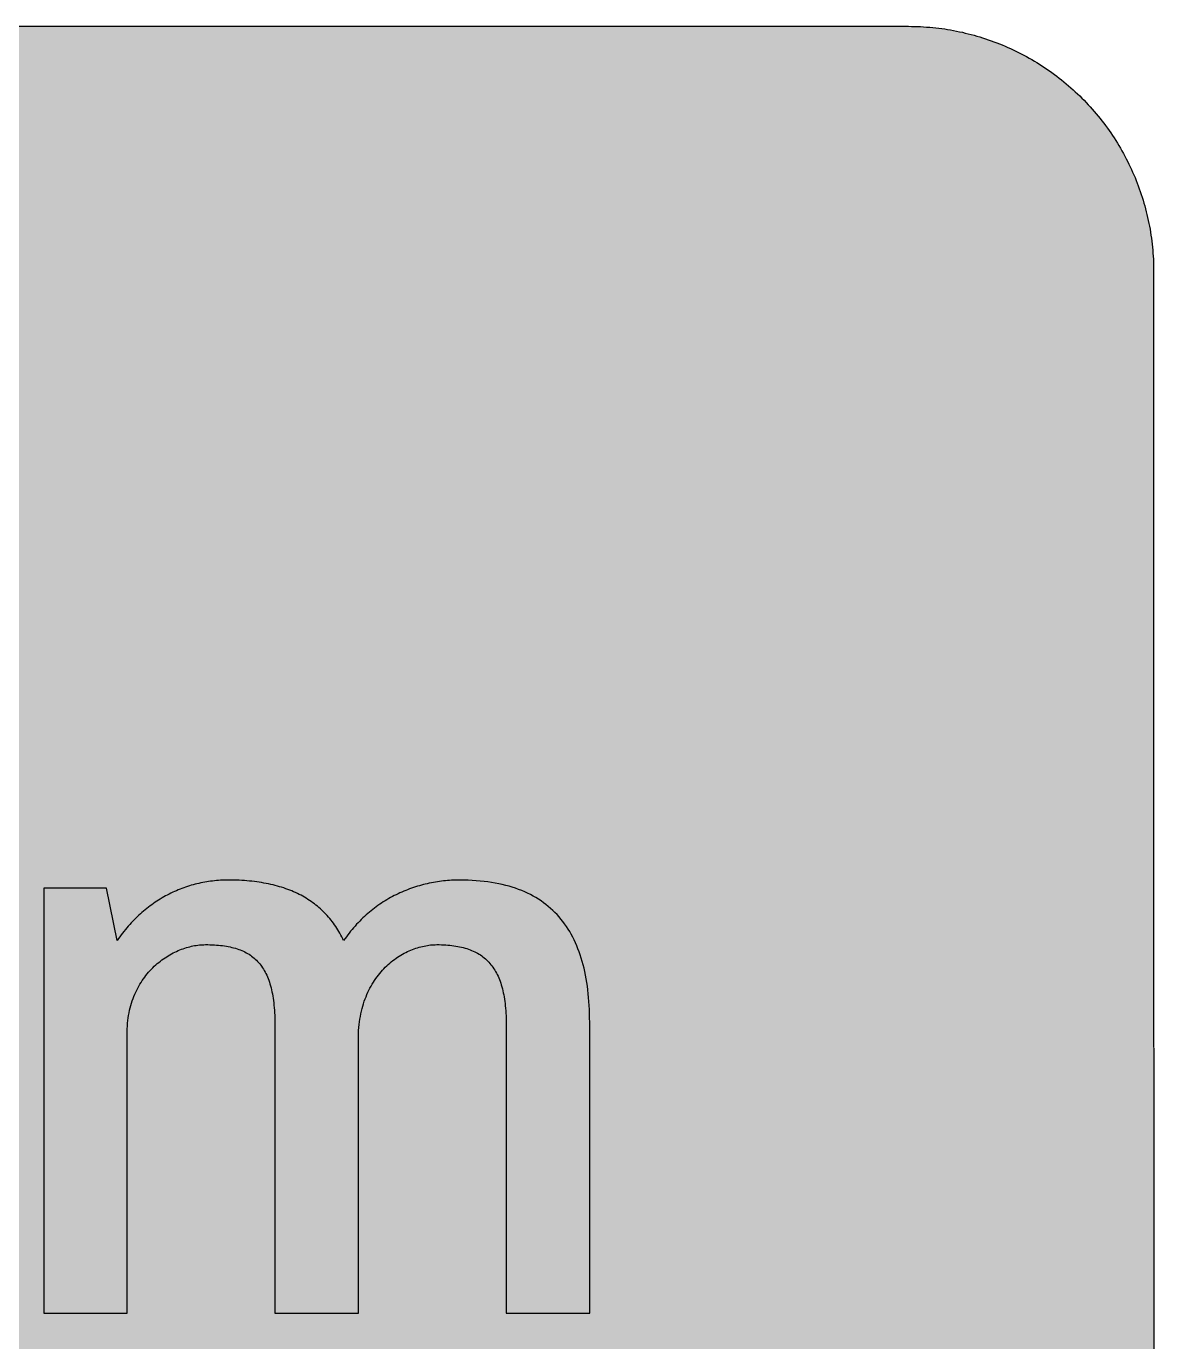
# Model space of a CAD drawing. Header units: millimetres. Extents: x 0 to 564, y 0 to 176.
# Drawn here: x 467.2 to 564.5, y 62.8 to 176.4 of the extents above; entities that cross this region are included whole.
import ezdxf

# ---------------------------------------------------------------- set-up
doc = ezdxf.new("R2010")
doc.units = ezdxf.units.MM

msp = doc.modelspace()

# ---------------------------------------------------------------- hatches: boundary and pattern name
for color, points in [(254, [(21.2189, 0.0536), (20.955, 0.0533), (20.6934, 0.0584), (20.4292, 0.066), (20.1676, 0.0787), (19.906, 0.094), (19.6469, 0.1118), (19.3853, 0.1321), (19.1262, 0.1549), (18.8671, 0.1829), (18.608, 0.2134), (18.349, 0.2464), (18.0924, 0.2845), (17.8359, 0.3251), (17.5793, 0.3683), (17.3253, 0.414), (17.0688, 0.4623), (16.8148, 0.5156), (16.5633, 0.5715), (16.3093, 0.6299), (16.0579, 0.6909), (15.809, 0.7544), (15.56, 0.823), (15.3111, 0.8941), (15.0622, 0.9677), (14.8158, 1.0439), (14.5694, 1.1227), (14.3256, 1.2065), (14.0818, 1.2903), (13.8379, 1.3792), (13.5966, 1.4707), (13.3579, 1.5646), (13.1191, 1.6637), (12.8803, 1.7628), (12.6441, 1.8669), (12.4079, 1.9736), (12.1742, 2.0803), (11.9405, 2.192), (11.7094, 2.3089), (11.4808, 2.4257), (11.2522, 2.5451), (11.0236, 2.6695), (10.7975, 2.794), (10.574, 2.9235), (10.3505, 3.0556), (10.1295, 3.1877), (9.9111, 3.3249), (9.6926, 3.4646), (9.4742, 3.6068), (9.2608, 3.7541), (9.0475, 3.9014), (8.8341, 4.0513), (8.6258, 4.2037), (8.4176, 4.3612), (8.2118, 4.5187), (8.0061, 4.6812), (7.8029, 4.8438), (7.6022, 5.0114), (7.4041, 5.1816), (7.206, 5.3518), (7.0129, 5.527), (6.8174, 5.7048), (6.6269, 5.8826), (6.4389, 6.0655), (6.2509, 6.2509), (6.0655, 6.4389), (5.8852, 6.6269), (5.7048, 6.8174), (5.527, 7.0104), (5.3518, 7.206), (5.1816, 7.4041), (5.0114, 7.6022), (4.8463, 7.8029), (4.6812, 8.0061), (4.5187, 8.2118), (4.3612, 8.4176), (4.2062, 8.6258), (4.0513, 8.8341), (3.9014, 9.0475), (3.7541, 9.2608), (3.6068, 9.4742), (3.4646, 9.6926), (3.3249, 9.9085), (3.1877, 10.1295), (3.0556, 10.3505), (2.9235, 10.574), (2.794, 10.7975), (2.6695, 11.0236), (2.5451, 11.2522), (2.4257, 11.4808), (2.3063, 11.7094), (2.192, 11.9405), (2.0803, 12.1742), (1.971, 12.4079), (1.8669, 12.6441), (1.7628, 12.8803), (1.6637, 13.1191), (1.5646, 13.3579), (1.4707, 13.5966), (1.3792, 13.8379), (1.2903, 14.0818), (1.2065, 14.3256), (1.1227, 14.5694), (1.0439, 14.8158), (0.9652, 15.0622), (0.8915, 15.3111), (0.823, 15.56), (0.7544, 15.809), (0.6883, 16.0604), (0.6274, 16.3093), (0.569, 16.5633), (0.5131, 16.8148), (0.4623, 17.0688), (0.4115, 17.3253), (0.3658, 17.5793), (0.3226, 17.8359), (0.2819, 18.0924), (0.2464, 18.3515), (0.2134, 18.608), (0.1829, 18.8671), (0.1549, 19.1262), (0.1295, 19.3878), (0.1092, 19.6469), (0.0914, 19.9085), (0.0762, 20.1701), (0.066, 20.4318), (0.0584, 20.6934), (0.0533, 20.955), (0.0508, 21.2192), (0.0522, 155.2758), (0.0533, 155.5369), (0.0584, 155.8011), (0.066, 156.0627), (0.0762, 156.3243), (0.0914, 156.5859), (0.1092, 156.845), (0.1295, 157.1066), (0.1549, 157.3657), (0.1829, 157.6248), (0.2134, 157.8839), (0.2464, 158.1429), (0.2819, 158.3995), (0.3226, 158.656), (0.3658, 158.9126), (0.4115, 159.1691), (0.4623, 159.4231), (0.5131, 159.6771), (0.569, 159.9286), (0.6274, 160.1826), (0.6883, 160.434), (0.7544, 160.6829), (0.823, 160.9344), (0.8915, 161.1833), (0.9652, 161.4297), (1.0439, 161.6761), (1.1227, 161.9225), (1.2065, 162.1663), (1.2903, 162.4101), (1.3792, 162.654), (1.4707, 162.8953), (1.5646, 163.134), (1.6637, 163.3728), (1.7628, 163.6116), (1.8669, 163.8478), (1.971, 164.084), (2.0803, 164.3177), (2.192, 164.5514), (2.3063, 164.7825), (2.4257, 165.0111), (2.5451, 165.2397), (2.6695, 165.4683), (2.794, 165.6944), (2.9235, 165.9179), (3.0556, 166.1414), (3.1877, 166.3624), (3.3249, 166.5834), (3.4646, 166.7993), (3.6068, 167.0177), (3.7541, 167.2311), (3.9014, 167.4444), (4.0513, 167.6578), (4.2062, 167.8661), (4.3612, 168.0743), (4.5187, 168.2801), (4.6812, 168.4858), (4.8463, 168.689), (5.0114, 168.8897), (5.1816, 169.0878), (5.3518, 169.2859), (5.527, 169.4815), (5.7048, 169.6745), (5.8852, 169.865), (6.0655, 170.053), (6.2509, 170.241), (6.4389, 170.4264), (6.6269, 170.6093), (6.8174, 170.7871), (7.0129, 170.9649), (7.206, 171.1401), (7.4041, 171.3103), (7.6022, 171.4805), (7.8029, 171.6481), (8.0061, 171.8107), (8.2118, 171.9732), (8.4176, 172.1307), (8.6258, 172.2882), (8.8341, 172.4406), (9.0475, 172.5905), (9.2608, 172.7378), (9.4742, 172.8851), (9.6926, 173.0273), (9.9111, 173.167), (10.1295, 173.3042), (10.3505, 173.4388), (10.574, 173.5684), (10.7975, 173.6979), (11.0236, 173.8249), (11.2522, 173.9468), (11.4808, 174.0662), (11.7094, 174.1856), (11.9405, 174.2999), (12.1742, 174.4116), (12.4079, 174.5209), (12.6441, 174.625), (12.8803, 174.7291), (13.1191, 174.8307), (13.3579, 174.9273), (13.5966, 175.0212), (13.8379, 175.1127), (14.0818, 175.2016), (14.3256, 175.2879), (14.5694, 175.3692), (14.8158, 175.4505), (15.0622, 175.5267), (15.3111, 175.6004), (15.56, 175.6715), (15.809, 175.7375), (16.0579, 175.8036), (16.3093, 175.8645), (16.5633, 175.9229), (16.8148, 175.9788), (17.0688, 176.0296), (17.3253, 176.0804), (17.5793, 176.1261), (17.8359, 176.1693), (18.0924, 176.21), (18.349, 176.2455), (18.608, 176.2785), (18.8671, 176.309), (19.1262, 176.337), (19.3853, 176.3624), (19.6469, 176.3827), (19.906, 176.4005), (20.1676, 176.4157), (20.4292, 176.4259), (20.6934, 176.4335), (20.955, 176.4386), (21.2166, 176.4411), (543.33, 176.4425), (543.5905, 176.4386), (543.8546, 176.4335), (544.1163, 176.4259), (544.3779, 176.4157), (544.6395, 176.4005), (544.9011, 176.3827), (545.1602, 176.3624), (545.4218, 176.337), (545.6809, 176.309), (545.94, 176.2785), (546.1965, 176.2455), (546.4556, 176.21), (546.7121, 176.1693), (546.9687, 176.1261), (547.2227, 176.0804), (547.4767, 176.0296), (547.7307, 175.9788), (547.9847, 175.9229), (548.2361, 175.8645), (548.4876, 175.8036), (548.7391, 175.7375), (548.988, 175.6715), (549.2369, 175.6004), (549.4858, 175.5267), (549.7322, 175.4505), (549.9786, 175.3692), (550.2224, 175.2879), (550.4663, 175.2016), (550.7076, 175.1127), (550.9489, 175.0212), (551.1902, 174.9273), (551.4289, 174.8307), (551.6677, 174.7291), (551.9039, 174.625), (552.1401, 174.5209), (552.3738, 174.4116), (552.6075, 174.2999), (552.8386, 174.1856), (553.0672, 174.0662), (553.2958, 173.9468), (553.5244, 173.8249), (553.7505, 173.6979), (553.974, 173.5684), (554.1975, 173.4388), (554.4185, 173.3042), (554.6369, 173.167), (554.8554, 173.0273), (555.0738, 172.8851), (555.2872, 172.7378), (555.5005, 172.5905), (555.7139, 172.4406), (555.9222, 172.2882), (556.1305, 172.1307), (556.3362, 171.9732), (556.5419, 171.8107), (556.7451, 171.6481), (556.9458, 171.4805), (557.1439, 171.3103), (557.342, 171.1401), (557.5376, 170.9649), (557.7307, 170.7871), (557.9212, 170.6093), (558.1091, 170.4264), (558.2971, 170.241), (558.4825, 170.053), (558.6628, 169.865), (558.8432, 169.6745), (559.021, 169.4815), (559.1962, 169.2859), (559.3664, 169.0878), (559.5366, 168.8897), (559.7017, 168.689), (559.8668, 168.4858), (560.0294, 168.2801), (560.1868, 168.0743), (560.3418, 167.8661), (560.4967, 167.6578), (560.6466, 167.4444), (560.7939, 167.2311), (560.9387, 167.0177), (561.0835, 166.7993), (561.2232, 166.5834), (561.3603, 166.3624), (561.4924, 166.1414), (561.6245, 165.9179), (561.754, 165.6944), (561.8785, 165.4683), (562.0029, 165.2397), (562.1223, 165.0111), (562.2392, 164.7825), (562.3535, 164.5514), (562.4652, 164.3177), (562.5744, 164.084), (562.6811, 163.8478), (562.7853, 163.6116), (562.8843, 163.3728), (562.9808, 163.134), (563.0774, 162.8953), (563.1688, 162.654), (563.2552, 162.4101), (563.3415, 162.1663), (563.4253, 161.9225), (563.5041, 161.6761), (563.5803, 161.4297), (563.6539, 161.1833), (563.7251, 160.9344), (563.7936, 160.6829), (563.8571, 160.434), (563.9181, 160.1826), (563.9765, 159.9286), (564.0324, 159.6771), (564.0857, 159.4231), (564.134, 159.1691), (564.1797, 158.9126), (564.2229, 158.656), (564.2635, 158.3995), (564.2991, 158.1429), (564.3347, 157.8839), (564.3651, 157.6248), (564.3931, 157.3657), (564.4159, 157.1066), (564.4363, 156.845), (564.454, 156.5859), (564.4693, 156.3243), (564.482, 156.0627), (564.4896, 155.8011), (564.4947, 155.5369), (564.4947, 155.2753), (564.4966, 21.2203), (564.4947, 20.955), (564.4896, 20.6934), (564.482, 20.4318), (564.4693, 20.1701), (564.454, 19.9085), (564.4363, 19.6469), (564.4159, 19.3878), (564.3931, 19.1262), (564.3651, 18.8671), (564.3347, 18.608), (564.2991, 18.3515), (564.2635, 18.0924), (564.2229, 17.8359), (564.1797, 17.5793), (564.134, 17.3253), (564.0857, 17.0688), (564.0324, 16.8148), (563.9765, 16.5633), (563.9181, 16.3093), (563.8571, 16.0604), (563.7936, 15.809), (563.7251, 15.56), (563.6539, 15.3111), (563.5803, 15.0622), (563.5041, 14.8158), (563.4253, 14.5694), (563.3415, 14.3256), (563.2552, 14.0818), (563.1688, 13.8379), (563.0774, 13.5966), (562.9808, 13.3579), (562.8843, 13.1191), (562.7853, 12.8803), (562.6811, 12.6441), (562.5744, 12.4079), (562.4652, 12.1742), (562.3535, 11.9405), (562.2392, 11.7094), (562.1223, 11.4808), (562.0029, 11.2522), (561.8785, 11.0236), (561.754, 10.7975), (561.6245, 10.574), (561.4924, 10.3505), (561.3603, 10.1295), (561.2232, 9.9085), (561.0835, 9.6926), (560.9387, 9.4742), (560.7939, 9.2608), (560.6466, 9.0475), (560.4967, 8.8341), (560.3418, 8.6258), (560.1868, 8.4176), (560.0294, 8.2118), (559.8668, 8.0061), (559.7017, 7.8029), (559.5366, 7.6022), (559.3664, 7.4041), (559.1962, 7.206), (559.021, 7.0104), (558.8432, 6.8174), (558.6628, 6.6269), (558.4825, 6.4389), (558.2971, 6.2509), (558.1091, 6.0655), (557.9212, 5.8826), (557.7307, 5.7048), (557.5376, 5.527), (557.342, 5.3518), (557.1439, 5.1816), (556.9458, 5.0114), (556.7451, 4.8438), (556.5419, 4.6812), (556.3362, 4.5187), (556.1305, 4.3612), (555.9222, 4.2037), (555.7139, 4.0513), (555.5005, 3.9014), (555.2872, 3.7541), (555.0738, 3.6068), (554.8554, 3.4646), (554.6369, 3.3249), (554.4185, 3.1877), (554.1975, 3.0556), (553.974, 2.9235), (553.7505, 2.794), (553.5244, 2.6695), (553.2958, 2.5451), (553.0672, 2.4257), (552.8386, 2.3089), (552.6075, 2.192), (552.3738, 2.0803), (552.1401, 1.9736), (551.9039, 1.8669), (551.6677, 1.7628), (551.4289, 1.6637), (551.1902, 1.5646), (550.9489, 1.4707), (550.7076, 1.3792), (550.4663, 1.2903), (550.2224, 1.2065), (549.9786, 1.1227), (549.7322, 1.0439), (549.4858, 0.9677), (549.2369, 0.8941), (548.988, 0.823), (548.7391, 0.7544), (548.4876, 0.6909), (548.2361, 0.6299), (547.9847, 0.5715), (547.7307, 0.5156), (547.4767, 0.4623), (547.2227, 0.414), (546.9687, 0.3683), (546.7121, 0.3251), (546.4556, 0.2845), (546.1965, 0.2464), (545.94, 0.2134), (545.6809, 0.1829), (545.4218, 0.1549), (545.1602, 0.1321), (544.9011, 0.1118), (544.6395, 0.094), (544.3779, 0.0787), (544.1163, 0.066), (543.8546, 0.0584), (543.5905, 0.0533), (543.3289, 0.0533)]), (59, [(495.8457, 65.3175), (495.8457, 88.9522), (495.8461, 89.2175), (495.8563, 89.4766), (495.869, 89.7331), (495.8893, 89.9846), (495.9147, 90.231), (495.9452, 90.4723), (495.9807, 90.711), (496.0188, 90.9422), (496.0645, 91.1708), (496.1153, 91.3943), (496.1687, 91.6127), (496.2271, 91.8286), (496.2906, 92.0369), (496.3592, 92.2426), (496.4303, 92.4433), (496.5065, 92.6414), (496.5852, 92.8319), (496.6691, 93.0199), (496.7554, 93.2028), (496.8469, 93.3806), (496.9408, 93.5558), (497.0399, 93.726), (497.139, 93.8911), (497.2431, 94.0511), (497.3498, 94.2086), (497.4615, 94.361), (497.5733, 94.5083), (497.6876, 94.6531), (497.807, 94.7928), (497.9264, 94.9274), (498.0483, 95.0595), (498.1727, 95.1865), (498.2997, 95.3084), (498.4293, 95.4278), (498.5588, 95.5421), (498.6909, 95.6513), (498.8255, 95.758), (498.9601, 95.8596), (499.0973, 95.9587), (499.2345, 96.0526), (499.3742, 96.1415), (499.5139, 96.2279), (499.6561, 96.3092), (499.7983, 96.3879), (499.9406, 96.4616), (500.0828, 96.5327), (500.2251, 96.5987), (500.3698, 96.6597), (500.5146, 96.7181), (500.6569, 96.7715), (500.8016, 96.8223), (500.9464, 96.8705), (501.0887, 96.9112), (501.2334, 96.9518), (501.3757, 96.9874), (501.5179, 97.0178), (501.6602, 97.0458), (501.7999, 97.0686), (501.9396, 97.089), (502.0767, 97.1067), (502.2139, 97.1194), (502.351, 97.1271), (502.4857, 97.1321), (502.6177, 97.1347), (502.8159, 97.1347), (503.0089, 97.1296), (503.1969, 97.122), (503.3848, 97.1118), (503.5652, 97.0991), (503.7455, 97.0813), (503.9208, 97.0636), (504.0909, 97.0407), (504.2611, 97.0153), (504.4262, 96.9848), (504.5862, 96.9543), (504.7437, 96.9188), (504.8987, 96.8807), (505.0511, 96.84), (505.1984, 96.7943), (505.3406, 96.7461), (505.4829, 96.6953), (505.62, 96.6419), (505.7546, 96.5835), (505.8867, 96.5225), (506.0137, 96.4565), (506.1382, 96.3879), (506.2601, 96.3168), (506.3769, 96.2431), (506.4912, 96.1644), (506.603, 96.0806), (506.7122, 95.9968), (506.8164, 95.9053), (506.918, 95.8139), (507.017, 95.7174), (507.1135, 95.6158), (507.205, 95.5116), (507.2939, 95.4049), (507.3802, 95.2932), (507.4641, 95.1789), (507.5453, 95.0595), (507.6215, 94.9376), (507.6952, 94.8106), (507.7663, 94.6785), (507.8349, 94.5439), (507.9009, 94.4067), (507.9619, 94.2645), (508.0203, 94.1172), (508.0787, 93.9673), (508.1321, 93.8124), (508.1829, 93.6549), (508.2286, 93.4923), (508.2743, 93.3247), (508.3175, 93.1545), (508.3556, 92.9792), (508.3912, 92.8014), (508.4242, 92.616), (508.4572, 92.4306), (508.4851, 92.2376), (508.5105, 92.042), (508.5309, 91.8413), (508.5512, 91.6356), (508.569, 91.4273), (508.5842, 91.2139), (508.5944, 90.9955), (508.6045, 90.7745), (508.6121, 90.5459), (508.6147, 90.3148), (508.6172, 90.0786), (508.6174, 65.3175), (515.8133, 65.3175), (515.8133, 90.4335), (515.8105, 90.7999), (515.8029, 91.1631), (515.7902, 91.5213), (515.7724, 91.8718), (515.7495, 92.2198), (515.7241, 92.5601), (515.6911, 92.898), (515.653, 93.2282), (515.6124, 93.5558), (515.5641, 93.8759), (515.5108, 94.1908), (515.4549, 94.5007), (515.3914, 94.803), (515.3228, 95.1027), (515.2492, 95.3973), (515.1704, 95.6843), (515.0866, 95.9663), (514.9977, 96.2431), (514.9012, 96.5149), (514.8021, 96.7816), (514.6954, 97.0432), (514.5862, 97.2972), (514.4694, 97.5462), (514.3475, 97.79), (514.2179, 98.0288), (514.0858, 98.2599), (513.9461, 98.486), (513.8014, 98.7069), (513.6515, 98.9228), (513.4966, 99.1337), (513.334, 99.3369), (513.1664, 99.535), (512.9936, 99.7255), (512.8133, 99.9134), (512.6304, 100.0938), (512.4374, 100.269), (512.2418, 100.4367), (512.0386, 100.5992), (511.8303, 100.7567), (511.617, 100.9091), (511.396, 101.0539), (511.1699, 101.1936), (510.9362, 101.3257), (510.6975, 101.4527), (510.4536, 101.5746), (510.2022, 101.6889), (509.9431, 101.7981), (509.6815, 101.9023), (509.4097, 101.9988), (509.1354, 102.0902), (508.8534, 102.174), (508.5639, 102.2528), (508.2692, 102.3264), (507.967, 102.3925), (507.6596, 102.4509), (507.3447, 102.5068), (507.0246, 102.5525), (506.697, 102.5957), (506.3617, 102.6287), (506.0213, 102.6592), (505.6759, 102.6795), (505.3203, 102.6973), (504.9596, 102.7049), (504.5939, 102.71), (504.4186, 102.7074), (504.2433, 102.7049), (504.0681, 102.6973), (503.8928, 102.6897), (503.7176, 102.6795), (503.5423, 102.6668), (503.367, 102.6516), (503.1918, 102.6338), (503.0165, 102.6109), (502.8413, 102.5881), (502.666, 102.5627), (502.4933, 102.5347), (502.318, 102.5068), (502.1453, 102.4738), (501.97, 102.4382), (501.7973, 102.4001), (501.6246, 102.3595), (501.4544, 102.3163), (501.2817, 102.2706), (501.1115, 102.2223), (500.9413, 102.174), (500.7712, 102.1207), (500.601, 102.0648), (500.4308, 102.0064), (500.2632, 101.9454), (500.0955, 101.8819), (499.9304, 101.8159), (499.7628, 101.7473), (499.5977, 101.6762), (499.4351, 101.6025), (499.27, 101.5263), (499.1075, 101.4476), (498.9474, 101.3663), (498.7874, 101.2825), (498.6274, 101.1961), (498.4674, 101.1072), (498.3099, 101.0133), (498.155, 100.9193), (497.9975, 100.8228), (497.8451, 100.7212), (497.6927, 100.6196), (497.5403, 100.5129), (497.3904, 100.4037), (497.2406, 100.2944), (497.0932, 100.1801), (496.9459, 100.0633), (496.8011, 99.9439), (496.6564, 99.822), (496.5141, 99.6975), (496.3744, 99.5705), (496.2347, 99.4385), (496.0976, 99.3064), (495.9604, 99.1692), (495.8258, 99.0321), (495.6937, 98.8898), (495.5616, 98.745), (495.4321, 98.5977), (495.3051, 98.4479), (495.1781, 98.2955), (495.0536, 98.1405), (494.9317, 97.9805), (494.8098, 97.8205), (494.6929, 97.6554), (494.5761, 97.4877), (494.4974, 97.6478), (494.4186, 97.8078), (494.3373, 97.9627), (494.251, 98.1151), (494.1646, 98.2675), (494.0757, 98.4148), (493.9843, 98.5622), (493.8903, 98.7044), (493.7938, 98.8466), (493.6947, 98.9838), (493.5931, 99.121), (493.489, 99.253), (493.3823, 99.3851), (493.2756, 99.5121), (493.1639, 99.6391), (493.0496, 99.7636), (492.9353, 99.883), (492.8159, 100.0023), (492.694, 100.1166), (492.572, 100.2309), (492.445, 100.3427), (492.318, 100.4494), (492.186, 100.5561), (492.0539, 100.6602), (491.9167, 100.7593), (491.7796, 100.8583), (491.6399, 100.9548), (491.4951, 101.0463), (491.3503, 101.1377), (491.2004, 101.2266), (491.0506, 101.313), (490.8982, 101.3943), (490.7407, 101.4755), (490.5832, 101.5543), (490.4232, 101.6305), (490.2581, 101.7016), (490.093, 101.7727), (489.9228, 101.8413), (489.7526, 101.9048), (489.5799, 101.9683), (489.4021, 102.0293), (489.2243, 102.0877), (489.0414, 102.141), (488.8586, 102.1944), (488.6706, 102.2452), (488.4826, 102.2934), (488.2896, 102.3366), (488.0966, 102.3798), (487.8984, 102.4204), (487.7003, 102.456), (487.4971, 102.4915), (487.2914, 102.5246), (487.0856, 102.5525), (486.8748, 102.5804), (486.6615, 102.6058), (486.4456, 102.6262), (486.2271, 102.6465), (486.0087, 102.6617), (485.7852, 102.677), (485.5591, 102.6897), (485.3305, 102.6973), (485.0968, 102.7049), (484.8631, 102.7074), (484.6269, 102.71), (484.4542, 102.7074), (484.284, 102.7049), (484.1113, 102.6973), (483.9411, 102.6897), (483.7709, 102.677), (483.6008, 102.6643), (483.4306, 102.649), (483.2604, 102.6287), (483.0902, 102.6084), (482.9226, 102.5855), (482.7524, 102.5576), (482.5848, 102.5296), (482.4171, 102.4992), (482.2495, 102.4636), (482.0844, 102.428), (481.9167, 102.3899), (481.7516, 102.3493), (481.5865, 102.3036), (481.424, 102.2579), (481.2589, 102.2096), (481.0963, 102.1563), (480.9338, 102.1029), (480.7737, 102.047), (480.6112, 101.9861), (480.4512, 101.9251), (480.2911, 101.8616), (480.1337, 101.7956), (479.9762, 101.7245), (479.8187, 101.6533), (479.6638, 101.5771), (479.5088, 101.5009), (479.3539, 101.4222), (479.2015, 101.3384), (479.0491, 101.2546), (478.8967, 101.1657), (478.7468, 101.0768), (478.597, 100.9828), (478.4496, 100.8888), (478.3023, 100.7897), (478.155, 100.6907), (478.0102, 100.5865), (477.8654, 100.4824), (477.7232, 100.3732), (477.581, 100.2614), (477.4413, 100.1497), (477.3016, 100.0328), (477.1644, 99.9134), (477.0272, 99.7915), (476.8926, 99.6671), (476.758, 99.5401), (476.6259, 99.4105), (476.4938, 99.2784), (476.3643, 99.1438), (476.2348, 99.0067), (476.1078, 98.867), (475.9833, 98.7247), (475.8588, 98.5799), (475.7369, 98.4326), (475.615, 98.2802), (475.4956, 98.1278), (475.3762, 97.9729), (475.2594, 97.8129), (475.1451, 97.6528), (475.0308, 97.4877), (474.1153, 102.005), (468.6833, 102.005), (468.6833, 65.3175), (475.8792, 65.3175), (475.8792, 89.3752), (475.8817, 89.6239), (475.8893, 89.8677), (475.9046, 90.109), (475.9249, 90.3453), (475.9503, 90.5764), (475.9808, 90.805), (476.0163, 91.0285), (476.057, 91.247), (476.1027, 91.4629), (476.1535, 91.6737), (476.2068, 91.8794), (476.2678, 92.0826), (476.3313, 92.2807), (476.3999, 92.4738), (476.4735, 92.6643), (476.5497, 92.8497), (476.631, 93.03), (476.7148, 93.2078), (476.8037, 93.3806), (476.8952, 93.5507), (476.9891, 93.7158), (477.0882, 93.8759), (477.1898, 94.0333), (477.2965, 94.1857), (477.4032, 94.3356), (477.5149, 94.4804), (477.6292, 94.6201), (477.7435, 94.7572), (477.8629, 94.8919), (477.9848, 95.0189), (478.1067, 95.1459), (478.2337, 95.2652), (478.3607, 95.3821), (478.4903, 95.4964), (478.6224, 95.6056), (478.7544, 95.7097), (478.8891, 95.8113), (479.0237, 95.9104), (479.1608, 96.0044), (479.3005, 96.0933), (479.4377, 96.1796), (479.5799, 96.2609), (479.7196, 96.3397), (479.8619, 96.4159), (480.0041, 96.487), (480.1464, 96.553), (480.2886, 96.6165), (480.4334, 96.6775), (480.5756, 96.7334), (480.7179, 96.7842), (480.8626, 96.8324), (481.0049, 96.8781), (481.1471, 96.9188), (481.2894, 96.9569), (481.4291, 96.9924), (481.5713, 97.0204), (481.711, 97.0483), (481.8482, 97.0712), (481.9853, 97.0915), (482.1225, 97.1067), (482.2571, 97.1194), (482.3892, 97.1271), (482.5213, 97.1321), (482.6508, 97.1347), (482.8464, 97.1347), (483.0394, 97.1296), (483.2299, 97.122), (483.4153, 97.1144), (483.5982, 97.1017), (483.776, 97.0864), (483.9513, 97.0686), (484.124, 97.0483), (484.2916, 97.0255), (484.4567, 97.0001), (484.6193, 96.9696), (484.7768, 96.9366), (484.9317, 96.901), (485.0816, 96.8629), (485.2289, 96.8223), (485.3737, 96.7765), (485.5159, 96.7283), (485.6531, 96.6775), (485.7877, 96.6216), (485.9172, 96.5632), (486.0442, 96.5022), (486.1687, 96.4387), (486.2906, 96.3701), (486.41, 96.299), (486.5243, 96.2228), (486.6361, 96.1441), (486.7427, 96.0603), (486.8494, 95.9739), (486.951, 95.885), (487.0501, 95.791), (487.1441, 95.692), (487.238, 95.5904), (487.3269, 95.4862), (487.4133, 95.377), (487.4971, 95.2627), (487.5759, 95.1459), (487.6546, 95.0265), (487.7283, 94.8995), (487.7994, 94.7699), (487.868, 94.6379), (487.9315, 94.5007), (487.995, 94.3585), (488.0534, 94.2111), (488.1093, 94.0613), (488.1626, 93.9063), (488.2134, 93.7463), (488.2617, 93.5838), (488.3074, 93.4136), (488.348, 93.2409), (488.3887, 93.0631), (488.4242, 92.8827), (488.4572, 92.6948), (488.4877, 92.5043), (488.5157, 92.3087), (488.5411, 92.108), (488.5639, 91.9023), (488.5842, 91.6915), (488.602, 91.4756), (488.6147, 91.2571), (488.6274, 91.0311), (488.6376, 90.7999), (488.6427, 90.5662), (488.6477, 90.3249), (488.6477, 90.0786), (488.6494, 65.3175)])]:
    msp.add_hatch(color=color).paths.add_polyline_path(points)
h = msp.add_hatch(color=59)
h.paths.add_polyline_path([(21.2189, 5.3453), (21.021, 5.3442), (20.8229, 5.3492), (20.6273, 5.3543), (20.4318, 5.3645), (20.2336, 5.3746), (20.0381, 5.3873), (19.8425, 5.4026), (19.6494, 5.4229), (19.4539, 5.4432), (19.2608, 5.4661), (19.0678, 5.4915), (18.8747, 5.5169), (18.6817, 5.5474), (18.4887, 5.5804), (18.2982, 5.6159), (18.1077, 5.6515), (17.9172, 5.6921), (17.7267, 5.7328), (17.5362, 5.776), (17.3482, 5.8217), (17.1602, 5.8699), (16.9723, 5.9207), (16.7869, 5.9741), (16.6014, 6.03), (16.416, 6.0884), (16.2306, 6.1468), (16.0477, 6.2103), (15.8648, 6.2738), (15.6845, 6.3398), (15.5016, 6.4084), (15.3213, 6.4795), (15.1435, 6.5532), (14.9657, 6.6269), (14.7879, 6.7056), (14.6101, 6.7843), (14.4348, 6.8656), (14.2596, 6.9494), (14.0868, 7.0358), (13.9141, 7.1222), (13.7439, 7.2136), (13.5712, 7.305), (13.4036, 7.4016), (13.2359, 7.4981), (13.0683, 7.5946), (12.9007, 7.6962), (12.7356, 7.7978), (12.573, 7.9045), (12.4104, 8.0112), (12.2504, 8.1204), (12.0904, 8.2296), (11.9304, 8.3439), (11.7729, 8.4582), (11.618, 8.575), (11.463, 8.6944), (11.3081, 8.8163), (11.1582, 8.9383), (11.0058, 9.0627), (10.856, 9.1897), (10.7086, 9.3193), (10.5639, 9.4513), (10.4191, 9.5834), (10.2743, 9.718), (10.1321, 9.8552), (9.9924, 9.9924), (9.8527, 10.1346), (9.718, 10.2743), (9.5834, 10.4191), (9.4488, 10.5639), (9.3193, 10.7112), (9.1897, 10.8585), (9.0627, 11.0058), (8.9383, 11.1582), (8.8138, 11.3106), (8.6944, 11.463), (8.575, 11.618), (8.4582, 11.7729), (8.3439, 11.9304), (8.2296, 12.0904), (8.1178, 12.2504), (8.0112, 12.4104), (7.9019, 12.573), (7.7978, 12.7381), (7.6962, 12.9007), (7.5946, 13.0683), (7.4955, 13.2359), (7.399, 13.4036), (7.305, 13.5712), (7.2136, 13.7439), (7.1222, 13.9141), (7.0358, 14.0868), (6.9494, 14.2596), (6.8656, 14.4348), (6.7843, 14.6101), (6.7031, 14.7879), (6.6269, 14.9657), (6.5507, 15.1435), (6.477, 15.3213), (6.4084, 15.5016), (6.3398, 15.6845), (6.2713, 15.8648), (6.2078, 16.0477), (6.1468, 16.2306), (6.0858, 16.416), (6.03, 16.6014), (5.9741, 16.7869), (5.9207, 16.9748), (5.8699, 17.1602), (5.8217, 17.3482), (5.776, 17.5362), (5.7302, 17.7267), (5.6896, 17.9172), (5.6515, 18.1077), (5.6134, 18.2982), (5.5778, 18.4887), (5.5474, 18.6817), (5.5169, 18.8747), (5.4889, 19.0678), (5.4635, 19.2608), (5.4407, 19.4539), (5.4204, 19.6494), (5.4026, 19.845), (5.3873, 20.0406), (5.3721, 20.2362), (5.3619, 20.4318), (5.3543, 20.6273), (5.3467, 20.8255), (5.3442, 21.021), (5.3416, 21.2192), (5.3439, 155.2758), (5.3442, 155.4709), (5.3467, 155.669), (5.3543, 155.8646), (5.3619, 156.0627), (5.3721, 156.2583), (5.3873, 156.4538), (5.4026, 156.6494), (5.4204, 156.8425), (5.4407, 157.038), (5.4635, 157.2311), (5.4889, 157.4267), (5.5169, 157.6197), (5.5474, 157.8102), (5.5778, 158.0032), (5.6134, 158.1937), (5.6515, 158.3868), (5.6896, 158.5773), (5.7302, 158.7652), (5.776, 158.9557), (5.8217, 159.1437), (5.8699, 159.3317), (5.9207, 159.5196), (5.9741, 159.705), (6.03, 159.8905), (6.0858, 160.0759), (6.1468, 160.2613), (6.2078, 160.4442), (6.2713, 160.6271), (6.3398, 160.8074), (6.4084, 160.9903), (6.477, 161.1706), (6.5507, 161.3484), (6.6269, 161.5288), (6.7031, 161.704), (6.7843, 161.8818), (6.8656, 162.0571), (6.9494, 162.2323), (7.0358, 162.4051), (7.1222, 162.5778), (7.2136, 162.7505), (7.305, 162.9207), (7.399, 163.0883), (7.4955, 163.2585), (7.5946, 163.4236), (7.6962, 163.5912), (7.7978, 163.7563), (7.9019, 163.9189), (8.0112, 164.0815), (8.1178, 164.244), (8.2296, 164.4015), (8.3439, 164.5615), (8.4582, 164.719), (8.575, 164.8739), (8.6944, 165.0289), (8.8138, 165.1838), (8.9383, 165.3362), (9.0627, 165.4861), (9.1897, 165.6359), (9.3193, 165.7833), (9.4488, 165.9306), (9.5834, 166.0754), (9.718, 166.2176), (9.8527, 166.3598), (9.9924, 166.4995), (10.1321, 166.6392), (10.2743, 166.7764), (10.4191, 166.911), (10.5639, 167.0431), (10.7086, 167.1726), (10.856, 167.3022), (11.0058, 167.4292), (11.1582, 167.5536), (11.3081, 167.6781), (11.463, 167.7975), (11.618, 167.9169), (11.7729, 168.0337), (11.9304, 168.1505), (12.0904, 168.2623), (12.2504, 168.3741), (12.4104, 168.4833), (12.573, 168.59), (12.7356, 168.6941), (12.9007, 168.7957), (13.0683, 168.8973), (13.2359, 168.9964), (13.4036, 169.0929), (13.5712, 169.1869), (13.7439, 169.2783), (13.9141, 169.3697), (14.0868, 169.4586), (14.2596, 169.5425), (14.4348, 169.6263), (14.6101, 169.7101), (14.7879, 169.7888), (14.9657, 169.865), (15.1435, 169.9412), (15.3213, 170.0149), (15.5016, 170.0835), (15.6845, 170.1546), (15.8648, 170.2206), (16.0477, 170.2841), (16.2306, 170.3451), (16.416, 170.4061), (16.6014, 170.4619), (16.7869, 170.5178), (16.9723, 170.5712), (17.1602, 170.622), (17.3482, 170.6702), (17.5362, 170.7159), (17.7267, 170.7617), (17.9172, 170.8023), (18.1077, 170.8404), (18.2982, 170.8785), (18.4887, 170.9141), (18.6817, 170.9445), (18.8747, 170.975), (19.0678, 171.003), (19.2608, 171.0284), (19.4539, 171.0512), (19.6494, 171.0715), (19.8425, 171.0893), (20.0381, 171.1046), (20.2336, 171.1198), (20.4318, 171.13), (20.6273, 171.1376), (20.8229, 171.1452), (21.021, 171.1477), (21.2166, 171.1503), (543.33, 171.1508), (543.527, 171.1477), (543.7226, 171.1452), (543.9207, 171.1376), (544.1163, 171.13), (544.3118, 171.1198), (544.5074, 171.1046), (544.703, 171.0893), (544.8986, 171.0715), (545.0916, 171.0512), (545.2872, 171.0284), (545.4802, 171.003), (545.6733, 170.975), (545.8663, 170.9445), (546.0594, 170.9141), (546.2499, 170.8785), (546.4404, 170.8404), (546.6309, 170.8023), (546.8214, 170.7617), (547.0093, 170.7159), (547.1998, 170.6702), (547.3878, 170.622), (547.5732, 170.5712), (547.7612, 170.5178), (547.9466, 170.4619), (548.132, 170.4061), (548.3149, 170.3451), (548.5003, 170.2841), (548.6832, 170.2206), (548.8635, 170.1546), (549.0439, 170.0835), (549.2242, 170.0149), (549.4045, 169.9412), (549.5823, 169.865), (549.7601, 169.7888), (549.9379, 169.7101), (550.1132, 169.6263), (550.2885, 169.5425), (550.4612, 169.4586), (550.6339, 169.3697), (550.8041, 169.2783), (550.9743, 169.1869), (551.1444, 169.0929), (551.3121, 168.9964), (551.4797, 168.8973), (551.6448, 168.7957), (551.8099, 168.6941), (551.975, 168.59), (552.1376, 168.4833), (552.2976, 168.3741), (552.4576, 168.2623), (552.6176, 168.1505), (552.7751, 168.0337), (552.9301, 167.9169), (553.085, 167.7975), (553.2374, 167.6781), (553.3898, 167.5536), (553.5397, 167.4292), (553.6895, 167.3022), (553.8368, 167.1726), (553.9842, 167.0431), (554.1289, 166.911), (554.2712, 166.7764), (554.4134, 166.6392), (554.5557, 166.4995), (554.6928, 166.3598), (554.83, 166.2176), (554.9646, 166.0754), (555.0967, 165.9306), (555.2288, 165.7833), (555.3583, 165.6359), (555.4853, 165.4861), (555.6098, 165.3362), (555.7317, 165.1838), (555.8536, 165.0289), (555.973, 164.8739), (556.0898, 164.719), (556.2041, 164.5615), (556.3184, 164.4015), (556.4276, 164.244), (556.5369, 164.0815), (556.6435, 163.9189), (556.7477, 163.7563), (556.8518, 163.5912), (556.9534, 163.4236), (557.0499, 163.2585), (557.1465, 163.0883), (557.243, 162.9207), (557.3344, 162.7505), (557.4233, 162.5778), (557.5122, 162.4051), (557.5986, 162.2323), (557.6824, 162.0571), (557.7637, 161.8818), (557.8424, 161.704), (557.9212, 161.5288), (557.9948, 161.3484), (558.0685, 161.1706), (558.1396, 160.9903), (558.2082, 160.8074), (558.2742, 160.6271), (558.3377, 160.4442), (558.4012, 160.2613), (558.4596, 160.0759), (558.5181, 159.8905), (558.5739, 159.705), (558.6273, 159.5196), (558.6755, 159.3317), (558.7263, 159.1437), (558.7721, 158.9557), (558.8152, 158.7652), (558.8559, 158.5773), (558.8965, 158.3868), (558.9321, 158.1937), (558.9676, 158.0032), (559.0007, 157.8102), (559.0286, 157.6197), (559.0565, 157.4267), (559.0819, 157.2311), (559.1048, 157.038), (559.1251, 156.8425), (559.1454, 156.6494), (559.1607, 156.4538), (559.1734, 156.2583), (559.1835, 156.0627), (559.1937, 155.8646), (559.1988, 155.669), (559.2013, 155.4709), (559.2039, 155.2753), (559.205, 21.2203), (559.2013, 21.021), (559.1988, 20.8255), (559.1937, 20.6273), (559.1835, 20.4318), (559.1734, 20.2362), (559.1607, 20.0406), (559.1454, 19.845), (559.1251, 19.6494), (559.1048, 19.4539), (559.0819, 19.2608), (559.0565, 19.0678), (559.0286, 18.8747), (559.0007, 18.6817), (558.9676, 18.4887), (558.9321, 18.2982), (558.8965, 18.1077), (558.8559, 17.9172), (558.8152, 17.7267), (558.7721, 17.5362), (558.7263, 17.3482), (558.6755, 17.1602), (558.6273, 16.9748), (558.5739, 16.7869), (558.5181, 16.6014), (558.4596, 16.416), (558.4012, 16.2306), (558.3377, 16.0477), (558.2742, 15.8648), (558.2082, 15.6845), (558.1396, 15.5016), (558.0685, 15.3213), (557.9948, 15.1435), (557.9212, 14.9657), (557.8424, 14.7879), (557.7637, 14.6101), (557.6824, 14.4348), (557.5986, 14.2596), (557.5122, 14.0868), (557.4233, 13.9141), (557.3344, 13.7439), (557.243, 13.5712), (557.1465, 13.4036), (557.0499, 13.2359), (556.9534, 13.0683), (556.8518, 12.9007), (556.7477, 12.7381), (556.6435, 12.573), (556.5369, 12.4104), (556.4276, 12.2504), (556.3184, 12.0904), (556.2041, 11.9304), (556.0898, 11.7729), (555.973, 11.618), (555.8536, 11.463), (555.7317, 11.3106), (555.6098, 11.1582), (555.4853, 11.0058), (555.3583, 10.8585), (555.2288, 10.7112), (555.0967, 10.5639), (554.9646, 10.4191), (554.83, 10.2743), (554.6928, 10.1346), (554.5557, 9.9924), (554.4134, 9.8552), (554.2712, 9.718), (554.1289, 9.5834), (553.9842, 9.4513), (553.8368, 9.3193), (553.6895, 9.1897), (553.5397, 9.0627), (553.3898, 8.9383), (553.2374, 8.8163), (553.085, 8.6944), (552.9301, 8.575), (552.7751, 8.4582), (552.6176, 8.3439), (552.4576, 8.2296), (552.2976, 8.1204), (552.1376, 8.0112), (551.975, 7.9045), (551.8099, 7.7978), (551.6448, 7.6962), (551.4797, 7.5946), (551.3121, 7.4981), (551.1444, 7.4016), (550.9743, 7.305), (550.8041, 7.2136), (550.6339, 7.1222), (550.4612, 7.0358), (550.2885, 6.9494), (550.1132, 6.8656), (549.9379, 6.7843), (549.7601, 6.7056), (549.5823, 6.6269), (549.4045, 6.5532), (549.2242, 6.4795), (549.0439, 6.4084), (548.8635, 6.3398), (548.6832, 6.2738), (548.5003, 6.2103), (548.3149, 6.1468), (548.132, 6.0884), (547.9466, 6.03), (547.7612, 5.9741), (547.5732, 5.9207), (547.3878, 5.8699), (547.1998, 5.8217), (547.0093, 5.776), (546.8214, 5.7328), (546.6309, 5.6921), (546.4404, 5.6515), (546.2499, 5.6159), (546.0594, 5.5804), (545.8663, 5.5474), (545.6733, 5.5169), (545.4802, 5.4915), (545.2872, 5.4661), (545.0916, 5.4432), (544.8986, 5.4229), (544.703, 5.4026), (544.5074, 5.3873), (544.3118, 5.3746), (544.1163, 5.3645), (543.9207, 5.3543), (543.7226, 5.3492), (543.527, 5.3442), (543.3289, 5.3442)])
h.paths.add_polyline_path([(21.2189, 12.4008), (20.9906, 12.4028), (20.7645, 12.4104), (20.5384, 12.4257), (20.3149, 12.446), (20.0939, 12.4714), (19.8755, 12.5019), (19.6571, 12.5374), (19.4412, 12.5781), (19.2253, 12.6263), (19.0144, 12.6771), (18.8036, 12.733), (18.5953, 12.7965), (18.3896, 12.8626), (18.1864, 12.9337), (17.9832, 13.0124), (17.7851, 13.0937), (17.5895, 13.1775), (17.3939, 13.269), (17.2034, 13.3655), (17.0155, 13.4645), (16.8275, 13.5687), (16.6446, 13.6754), (16.4643, 13.7897), (16.2865, 13.9065), (16.1138, 14.0259), (15.941, 14.1503), (15.7734, 14.2799), (15.6083, 14.4145), (15.4457, 14.5491), (15.2883, 14.6914), (15.1333, 14.8336), (14.9809, 14.9835), (14.8336, 15.1333), (14.6888, 15.2883), (14.5491, 15.4483), (14.412, 15.6083), (14.2799, 15.7734), (14.1503, 15.941), (14.0259, 16.1138), (13.904, 16.2865), (13.7871, 16.4643), (13.6754, 16.6446), (13.5661, 16.83), (13.462, 17.0155), (13.3629, 17.2034), (13.269, 17.3939), (13.1775, 17.5895), (13.0912, 17.7851), (13.0099, 17.9857), (12.9337, 18.1864), (12.8626, 18.3896), (12.794, 18.5953), (12.733, 18.8036), (12.6771, 19.0144), (12.6238, 19.2278), (12.5781, 19.4412), (12.5349, 19.6571), (12.4993, 19.8755), (12.4689, 20.0965), (12.4435, 20.3175), (12.4231, 20.541), (12.4104, 20.7645), (12.4003, 20.9906), (12.3977, 21.2192), (12.3994, 155.2758), (12.4003, 155.5013), (12.4104, 155.7274), (12.4231, 155.9535), (12.4435, 156.177), (12.4689, 156.398), (12.4993, 156.6164), (12.5349, 156.8348), (12.5781, 157.0507), (12.6238, 157.2666), (12.6771, 157.4775), (12.733, 157.6883), (12.794, 157.8966), (12.8626, 158.1023), (12.9337, 158.3055), (13.0099, 158.5087), (13.0912, 158.7068), (13.1775, 158.9024), (13.269, 159.098), (13.3629, 159.2885), (13.462, 159.479), (13.5661, 159.6644), (13.6754, 159.8473), (13.7871, 160.0276), (13.904, 160.2054), (14.0259, 160.3807), (14.1503, 160.5509), (14.2799, 160.7185), (14.412, 160.8836), (14.5491, 161.0462), (14.6888, 161.2036), (14.8336, 161.3586), (14.9809, 161.511), (15.1333, 161.6583), (15.2883, 161.8031), (15.4457, 161.9428), (15.6083, 162.0799), (15.7734, 162.212), (15.941, 162.3416), (16.1138, 162.466), (16.2865, 162.5879), (16.4643, 162.7048), (16.6446, 162.8165), (16.8275, 162.9258), (17.0155, 163.0299), (17.2034, 163.129), (17.3939, 163.2229), (17.5895, 163.3144), (17.7851, 163.4007), (17.9832, 163.482), (18.1864, 163.5582), (18.3896, 163.6293), (18.5953, 163.6979), (18.8036, 163.7589), (19.0144, 163.8173), (19.2253, 163.8681), (19.4412, 163.9138), (19.6571, 163.957), (19.8755, 163.9926), (20.0939, 164.023), (20.3149, 164.0484), (20.5384, 164.0688), (20.7645, 164.0815), (20.9906, 164.0916), (21.2166, 164.0942), (543.33, 164.0953), (543.5575, 164.0916), (543.7835, 164.0815), (544.007, 164.0688), (544.2306, 164.0484), (544.4515, 164.023), (544.6725, 163.9926), (544.891, 163.957), (545.1069, 163.9138), (545.3202, 163.8681), (545.5336, 163.8173), (545.7444, 163.7589), (545.9527, 163.6979), (546.1584, 163.6293), (546.3616, 163.5582), (546.5623, 163.482), (546.7629, 163.4007), (546.9585, 163.3144), (547.1516, 163.2229), (547.3446, 163.129), (547.5326, 163.0299), (547.718, 162.9258), (547.9034, 162.8165), (548.0837, 162.7048), (548.259, 162.5879), (548.4343, 162.466), (548.607, 162.3416), (548.7746, 162.212), (548.9397, 162.0799), (549.0997, 161.9428), (549.2598, 161.8031), (549.4147, 161.6583), (549.5646, 161.511), (549.7119, 161.3586), (549.8567, 161.2036), (549.9989, 161.0462), (550.1335, 160.8836), (550.2681, 160.7185), (550.3951, 160.5509), (550.5221, 160.3807), (550.6415, 160.2054), (550.7584, 160.0276), (550.8727, 159.8473), (550.9793, 159.6644), (551.0835, 159.479), (551.1825, 159.2885), (551.2791, 159.098), (551.368, 158.9024), (551.4543, 158.7068), (551.5356, 158.5087), (551.6118, 158.3055), (551.6855, 158.1023), (551.7515, 157.8966), (551.8125, 157.6883), (551.8709, 157.4775), (551.9217, 157.2666), (551.9699, 157.0507), (552.0106, 156.8348), (552.0461, 156.6164), (552.0766, 156.398), (552.102, 156.177), (552.1223, 155.9535), (552.1376, 155.7274), (552.1452, 155.5013), (552.1477, 155.2753), (552.1494, 21.2203), (552.1452, 20.9906), (552.1376, 20.7645), (552.1223, 20.541), (552.102, 20.3175), (552.0766, 20.0965), (552.0461, 19.8755), (552.0106, 19.6571), (551.9699, 19.4412), (551.9217, 19.2278), (551.8709, 19.0144), (551.8125, 18.8036), (551.7515, 18.5953), (551.6855, 18.3896), (551.6118, 18.1864), (551.5356, 17.9857), (551.4543, 17.7851), (551.368, 17.5895), (551.2791, 17.3939), (551.1825, 17.2034), (551.0835, 17.0155), (550.9793, 16.83), (550.8727, 16.6446), (550.7584, 16.4643), (550.6415, 16.2865), (550.5221, 16.1138), (550.3951, 15.941), (550.2681, 15.7734), (550.1335, 15.6083), (549.9989, 15.4483), (549.8567, 15.2883), (549.7119, 15.1333), (549.5646, 14.9835), (549.4147, 14.8336), (549.2598, 14.6914), (549.0997, 14.5491), (548.9397, 14.4145), (548.7746, 14.2799), (548.607, 14.1503), (548.4343, 14.0259), (548.259, 13.9065), (548.0837, 13.7897), (547.9034, 13.6754), (547.718, 13.5687), (547.5326, 13.4645), (547.3446, 13.3655), (547.1516, 13.269), (546.9585, 13.1775), (546.7629, 13.0937), (546.5623, 13.0124), (546.3616, 12.9337), (546.1584, 12.8626), (545.9527, 12.7965), (545.7444, 12.733), (545.5336, 12.6771), (545.3202, 12.6263), (545.1069, 12.5781), (544.891, 12.5374), (544.6725, 12.5019), (544.4515, 12.4714), (544.2306, 12.446), (544.007, 12.4257), (543.7835, 12.4104), (543.5575, 12.4028), (543.3289, 12.4003)], flags=16)

# ---------------------------------------------------------------- linework, layer by layer
at = {"color": 254}
msp.add_lwpolyline([(21.2166, 176.4411), (543.33, 176.4425), (543.5905, 176.4386), (543.8546, 176.4335), (544.1163, 176.4259), (544.3779, 176.4157), (544.6395, 176.4005), (544.9011, 176.3827), (545.1602, 176.3624), (545.4218, 176.337), (545.6809, 176.309), (545.94, 176.2785), (546.1965, 176.2455), (546.4556, 176.21), (546.7121, 176.1693), (546.9687, 176.1261), (547.2227, 176.0804), (547.4767, 176.0296), (547.7307, 175.9788), (547.9847, 175.9229), (548.2361, 175.8645), (548.4876, 175.8036), (548.7391, 175.7375), (548.988, 175.6715), (549.2369, 175.6004), (549.4858, 175.5267), (549.7322, 175.4505), (549.9786, 175.3692), (550.2224, 175.2879), (550.4663, 175.2016), (550.7076, 175.1127), (550.9489, 175.0212), (551.1902, 174.9273), (551.4289, 174.8307), (551.6677, 174.7291), (551.9039, 174.625), (552.1401, 174.5209), (552.3738, 174.4116), (552.6075, 174.2999), (552.8386, 174.1856), (553.0672, 174.0662), (553.2958, 173.9468), (553.5244, 173.8249), (553.7505, 173.6979), (553.974, 173.5684), (554.1975, 173.4388), (554.4185, 173.3042), (554.6369, 173.167), (554.8554, 173.0273), (555.0738, 172.8851), (555.2872, 172.7378), (555.5005, 172.5905), (555.7139, 172.4406), (555.9222, 172.2882), (556.1305, 172.1307), (556.3362, 171.9732), (556.5419, 171.8107), (556.7451, 171.6481), (556.9458, 171.4805), (557.1439, 171.3103), (557.342, 171.1401), (557.5376, 170.9649), (557.7307, 170.7871), (557.9212, 170.6093), (558.1091, 170.4264), (558.2971, 170.241), (558.4825, 170.053), (558.6628, 169.865), (558.8432, 169.6745), (559.021, 169.4815), (559.1962, 169.2859), (559.3664, 169.0878), (559.5366, 168.8897), (559.7017, 168.689), (559.8668, 168.4858), (560.0294, 168.2801), (560.1868, 168.0743), (560.3418, 167.8661), (560.4967, 167.6578), (560.6466, 167.4444), (560.7939, 167.2311), (560.9387, 167.0177), (561.0835, 166.7993), (561.2232, 166.5834), (561.3603, 166.3624), (561.4924, 166.1414), (561.6245, 165.9179), (561.754, 165.6944), (561.8785, 165.4683), (562.0029, 165.2397), (562.1223, 165.0111), (562.2392, 164.7825), (562.3535, 164.5514), (562.4652, 164.3177), (562.5744, 164.084), (562.6811, 163.8478), (562.7853, 163.6116), (562.8843, 163.3728), (562.9808, 163.134), (563.0774, 162.8953), (563.1688, 162.654), (563.2552, 162.4101), (563.3415, 162.1663), (563.4253, 161.9225), (563.5041, 161.6761), (563.5803, 161.4297), (563.6539, 161.1833), (563.7251, 160.9344), (563.7936, 160.6829), (563.8571, 160.434), (563.9181, 160.1826), (563.9765, 159.9286), (564.0324, 159.6771), (564.0857, 159.4231), (564.134, 159.1691), (564.1797, 158.9126), (564.2229, 158.656), (564.2635, 158.3995), (564.2991, 158.1429), (564.3347, 157.8839), (564.3651, 157.6248), (564.3931, 157.3657), (564.4159, 157.1066), (564.4363, 156.845), (564.454, 156.5859), (564.4693, 156.3243), (564.482, 156.0627), (564.4896, 155.8011), (564.4947, 155.5369), (564.4947, 155.2753), (564.4966, 21.2203)], dxfattribs=at)
at = {"color": 59}
msp.add_lwpolyline([(495.8457, 65.3175), (495.8457, 88.9522), (495.8461, 89.2175), (495.8563, 89.4766), (495.869, 89.7331), (495.8893, 89.9846), (495.9147, 90.231), (495.9452, 90.4723), (495.9807, 90.711), (496.0188, 90.9422), (496.0645, 91.1708), (496.1153, 91.3943), (496.1687, 91.6127), (496.2271, 91.8286), (496.2906, 92.0369), (496.3592, 92.2426), (496.4303, 92.4433), (496.5065, 92.6414), (496.5852, 92.8319), (496.6691, 93.0199), (496.7554, 93.2028), (496.8469, 93.3806), (496.9408, 93.5558), (497.0399, 93.726), (497.139, 93.8911), (497.2431, 94.0511), (497.3498, 94.2086), (497.4615, 94.361), (497.5733, 94.5083), (497.6876, 94.6531), (497.807, 94.7928), (497.9264, 94.9274), (498.0483, 95.0595), (498.1727, 95.1865), (498.2997, 95.3084), (498.4293, 95.4278), (498.5588, 95.5421), (498.6909, 95.6513), (498.8255, 95.758), (498.9601, 95.8596), (499.0973, 95.9587), (499.2345, 96.0526), (499.3742, 96.1415), (499.5139, 96.2279), (499.6561, 96.3092), (499.7983, 96.3879), (499.9406, 96.4616), (500.0828, 96.5327), (500.2251, 96.5987), (500.3698, 96.6597), (500.5146, 96.7181), (500.6569, 96.7715), (500.8016, 96.8223), (500.9464, 96.8705), (501.0887, 96.9112), (501.2334, 96.9518), (501.3757, 96.9874), (501.5179, 97.0178), (501.6602, 97.0458), (501.7999, 97.0686), (501.9396, 97.089), (502.0767, 97.1067), (502.2139, 97.1194), (502.351, 97.1271), (502.4857, 97.1321), (502.6177, 97.1347), (502.8159, 97.1347), (503.0089, 97.1296), (503.1969, 97.122), (503.3848, 97.1118), (503.5652, 97.0991), (503.7455, 97.0813), (503.9208, 97.0636), (504.0909, 97.0407), (504.2611, 97.0153), (504.4262, 96.9848), (504.5862, 96.9543), (504.7437, 96.9188), (504.8987, 96.8807), (505.0511, 96.84), (505.1984, 96.7943), (505.3406, 96.7461), (505.4829, 96.6953), (505.62, 96.6419), (505.7546, 96.5835), (505.8867, 96.5225), (506.0137, 96.4565), (506.1382, 96.3879), (506.2601, 96.3168), (506.3769, 96.2431), (506.4912, 96.1644), (506.603, 96.0806), (506.7122, 95.9968), (506.8164, 95.9053), (506.918, 95.8139), (507.017, 95.7174), (507.1135, 95.6158), (507.205, 95.5116), (507.2939, 95.4049), (507.3802, 95.2932), (507.4641, 95.1789), (507.5453, 95.0595), (507.6215, 94.9376), (507.6952, 94.8106), (507.7663, 94.6785), (507.8349, 94.5439), (507.9009, 94.4067), (507.9619, 94.2645), (508.0203, 94.1172), (508.0787, 93.9673), (508.1321, 93.8124), (508.1829, 93.6549), (508.2286, 93.4923), (508.2743, 93.3247), (508.3175, 93.1545), (508.3556, 92.9792), (508.3912, 92.8014), (508.4242, 92.616), (508.4572, 92.4306), (508.4851, 92.2376), (508.5105, 92.042), (508.5309, 91.8413), (508.5512, 91.6356), (508.569, 91.4273), (508.5842, 91.2139), (508.5944, 90.9955), (508.6045, 90.7745), (508.6121, 90.5459), (508.6147, 90.3148), (508.6172, 90.0786), (508.6174, 65.3175), (515.8133, 65.3175), (515.8133, 90.4335), (515.8105, 90.7999), (515.8029, 91.1631), (515.7902, 91.5213), (515.7724, 91.8718), (515.7495, 92.2198), (515.7241, 92.5601), (515.6911, 92.898), (515.653, 93.2282), (515.6124, 93.5558), (515.5641, 93.8759), (515.5108, 94.1908), (515.4549, 94.5007), (515.3914, 94.803), (515.3228, 95.1027), (515.2492, 95.3973), (515.1704, 95.6843), (515.0866, 95.9663), (514.9977, 96.2431), (514.9012, 96.5149), (514.8021, 96.7816), (514.6954, 97.0432), (514.5862, 97.2972), (514.4694, 97.5462), (514.3475, 97.79), (514.2179, 98.0288), (514.0858, 98.2599), (513.9461, 98.486), (513.8014, 98.7069), (513.6515, 98.9228), (513.4966, 99.1337), (513.334, 99.3369), (513.1664, 99.535), (512.9936, 99.7255), (512.8133, 99.9134), (512.6304, 100.0938), (512.4374, 100.269), (512.2418, 100.4367), (512.0386, 100.5992), (511.8303, 100.7567), (511.617, 100.9091), (511.396, 101.0539), (511.1699, 101.1936), (510.9362, 101.3257), (510.6975, 101.4527), (510.4536, 101.5746), (510.2022, 101.6889), (509.9431, 101.7981), (509.6815, 101.9023), (509.4097, 101.9988), (509.1354, 102.0902), (508.8534, 102.174), (508.5639, 102.2528), (508.2692, 102.3264), (507.967, 102.3925), (507.6596, 102.4509), (507.3447, 102.5068), (507.0246, 102.5525), (506.697, 102.5957), (506.3617, 102.6287), (506.0213, 102.6592), (505.6759, 102.6795), (505.3203, 102.6973), (504.9596, 102.7049), (504.5939, 102.71), (504.4186, 102.7074), (504.2433, 102.7049), (504.0681, 102.6973), (503.8928, 102.6897), (503.7176, 102.6795), (503.5423, 102.6668), (503.367, 102.6516), (503.1918, 102.6338), (503.0165, 102.6109), (502.8413, 102.5881), (502.666, 102.5627), (502.4933, 102.5347), (502.318, 102.5068), (502.1453, 102.4738), (501.97, 102.4382), (501.7973, 102.4001), (501.6246, 102.3595), (501.4544, 102.3163), (501.2817, 102.2706), (501.1115, 102.2223), (500.9413, 102.174), (500.7712, 102.1207), (500.601, 102.0648), (500.4308, 102.0064), (500.2632, 101.9454), (500.0955, 101.8819), (499.9304, 101.8159), (499.7628, 101.7473), (499.5977, 101.6762), (499.4351, 101.6025), (499.27, 101.5263), (499.1075, 101.4476), (498.9474, 101.3663), (498.7874, 101.2825), (498.6274, 101.1961), (498.4674, 101.1072), (498.3099, 101.0133), (498.155, 100.9193), (497.9975, 100.8228), (497.8451, 100.7212), (497.6927, 100.6196), (497.5403, 100.5129), (497.3904, 100.4037), (497.2406, 100.2944), (497.0932, 100.1801), (496.9459, 100.0633), (496.8011, 99.9439), (496.6564, 99.822), (496.5141, 99.6975), (496.3744, 99.5705), (496.2347, 99.4385), (496.0976, 99.3064), (495.9604, 99.1692), (495.8258, 99.0321), (495.6937, 98.8898), (495.5616, 98.745), (495.4321, 98.5977), (495.3051, 98.4479), (495.1781, 98.2955), (495.0536, 98.1405), (494.9317, 97.9805), (494.8098, 97.8205), (494.6929, 97.6554), (494.5761, 97.4877), (494.4974, 97.6478), (494.4186, 97.8078), (494.3373, 97.9627), (494.251, 98.1151), (494.1646, 98.2675), (494.0757, 98.4148), (493.9843, 98.5622), (493.8903, 98.7044), (493.7938, 98.8466), (493.6947, 98.9838), (493.5931, 99.121), (493.489, 99.253), (493.3823, 99.3851), (493.2756, 99.5121), (493.1639, 99.6391), (493.0496, 99.7636), (492.9353, 99.883), (492.8159, 100.0023), (492.694, 100.1166), (492.572, 100.2309), (492.445, 100.3427), (492.318, 100.4494), (492.186, 100.5561), (492.0539, 100.6602), (491.9167, 100.7593), (491.7796, 100.8583), (491.6399, 100.9548), (491.4951, 101.0463), (491.3503, 101.1377), (491.2004, 101.2266), (491.0506, 101.313), (490.8982, 101.3943), (490.7407, 101.4755), (490.5832, 101.5543), (490.4232, 101.6305), (490.2581, 101.7016), (490.093, 101.7727), (489.9228, 101.8413), (489.7526, 101.9048), (489.5799, 101.9683), (489.4021, 102.0293), (489.2243, 102.0877), (489.0414, 102.141), (488.8586, 102.1944), (488.6706, 102.2452), (488.4826, 102.2934), (488.2896, 102.3366), (488.0966, 102.3798), (487.8984, 102.4204), (487.7003, 102.456), (487.4971, 102.4915), (487.2914, 102.5246), (487.0856, 102.5525), (486.8748, 102.5804), (486.6615, 102.6058), (486.4456, 102.6262), (486.2271, 102.6465), (486.0087, 102.6617), (485.7852, 102.677), (485.5591, 102.6897), (485.3305, 102.6973), (485.0968, 102.7049), (484.8631, 102.7074), (484.6269, 102.71), (484.4542, 102.7074), (484.284, 102.7049), (484.1113, 102.6973), (483.9411, 102.6897), (483.7709, 102.677), (483.6008, 102.6643), (483.4306, 102.649), (483.2604, 102.6287), (483.0902, 102.6084), (482.9226, 102.5855), (482.7524, 102.5576), (482.5848, 102.5296), (482.4171, 102.4992), (482.2495, 102.4636), (482.0844, 102.428), (481.9167, 102.3899), (481.7516, 102.3493), (481.5865, 102.3036), (481.424, 102.2579), (481.2589, 102.2096), (481.0963, 102.1563), (480.9338, 102.1029), (480.7737, 102.047), (480.6112, 101.9861), (480.4512, 101.9251), (480.2911, 101.8616), (480.1337, 101.7956), (479.9762, 101.7245), (479.8187, 101.6533), (479.6638, 101.5771), (479.5088, 101.5009), (479.3539, 101.4222), (479.2015, 101.3384), (479.0491, 101.2546), (478.8967, 101.1657), (478.7468, 101.0768), (478.597, 100.9828), (478.4496, 100.8888), (478.3023, 100.7897), (478.155, 100.6907), (478.0102, 100.5865), (477.8654, 100.4824), (477.7232, 100.3732), (477.581, 100.2614), (477.4413, 100.1497), (477.3016, 100.0328), (477.1644, 99.9134), (477.0272, 99.7915), (476.8926, 99.6671), (476.758, 99.5401), (476.6259, 99.4105), (476.4938, 99.2784), (476.3643, 99.1438), (476.2348, 99.0067), (476.1078, 98.867), (475.9833, 98.7247), (475.8588, 98.5799), (475.7369, 98.4326), (475.615, 98.2802), (475.4956, 98.1278), (475.3762, 97.9729), (475.2594, 97.8129), (475.1451, 97.6528), (475.0308, 97.4877), (474.1153, 102.005), (468.6833, 102.005), (468.6833, 65.3175), (475.8792, 65.3175), (475.8792, 89.3752), (475.8817, 89.6239), (475.8893, 89.8677), (475.9046, 90.109), (475.9249, 90.3453), (475.9503, 90.5764), (475.9808, 90.805), (476.0163, 91.0285), (476.057, 91.247), (476.1027, 91.4629), (476.1535, 91.6737), (476.2068, 91.8794), (476.2678, 92.0826), (476.3313, 92.2807), (476.3999, 92.4738), (476.4735, 92.6643), (476.5497, 92.8497), (476.631, 93.03), (476.7148, 93.2078), (476.8037, 93.3806), (476.8952, 93.5507), (476.9891, 93.7158), (477.0882, 93.8759), (477.1898, 94.0333), (477.2965, 94.1857), (477.4032, 94.3356), (477.5149, 94.4804), (477.6292, 94.6201), (477.7435, 94.7572), (477.8629, 94.8919), (477.9848, 95.0189), (478.1067, 95.1459), (478.2337, 95.2652), (478.3607, 95.3821), (478.4903, 95.4964), (478.6224, 95.6056), (478.7544, 95.7097), (478.8891, 95.8113), (479.0237, 95.9104), (479.1608, 96.0044), (479.3005, 96.0933), (479.4377, 96.1796), (479.5799, 96.2609), (479.7196, 96.3397), (479.8619, 96.4159), (480.0041, 96.487), (480.1464, 96.553), (480.2886, 96.6165), (480.4334, 96.6775), (480.5756, 96.7334), (480.7179, 96.7842), (480.8626, 96.8324), (481.0049, 96.8781), (481.1471, 96.9188), (481.2894, 96.9569), (481.4291, 96.9924), (481.5713, 97.0204), (481.711, 97.0483), (481.8482, 97.0712), (481.9853, 97.0915), (482.1225, 97.1067), (482.2571, 97.1194), (482.3892, 97.1271), (482.5213, 97.1321), (482.6508, 97.1347), (482.8464, 97.1347), (483.0394, 97.1296), (483.2299, 97.122), (483.4153, 97.1144), (483.5982, 97.1017), (483.776, 97.0864), (483.9513, 97.0686), (484.124, 97.0483), (484.2916, 97.0255), (484.4567, 97.0001), (484.6193, 96.9696), (484.7768, 96.9366), (484.9317, 96.901), (485.0816, 96.8629), (485.2289, 96.8223), (485.3737, 96.7765), (485.5159, 96.7283), (485.6531, 96.6775), (485.7877, 96.6216), (485.9172, 96.5632), (486.0442, 96.5022), (486.1687, 96.4387), (486.2906, 96.3701), (486.41, 96.299), (486.5243, 96.2228), (486.6361, 96.1441), (486.7427, 96.0603), (486.8494, 95.9739), (486.951, 95.885), (487.0501, 95.791), (487.1441, 95.692), (487.238, 95.5904), (487.3269, 95.4862), (487.4133, 95.377), (487.4971, 95.2627), (487.5759, 95.1459), (487.6546, 95.0265), (487.7283, 94.8995), (487.7994, 94.7699), (487.868, 94.6379), (487.9315, 94.5007), (487.995, 94.3585), (488.0534, 94.2111), (488.1093, 94.0613), (488.1626, 93.9063), (488.2134, 93.7463), (488.2617, 93.5838), (488.3074, 93.4136), (488.348, 93.2409), (488.3887, 93.0631), (488.4242, 92.8827), (488.4572, 92.6948), (488.4877, 92.5043), (488.5157, 92.3087), (488.5411, 92.108), (488.5639, 91.9023), (488.5842, 91.6915), (488.602, 91.4756), (488.6147, 91.2571), (488.6274, 91.0311), (488.6376, 90.7999), (488.6427, 90.5662), (488.6477, 90.3249), (488.6477, 90.0786), (488.6494, 65.3175), (495.8457, 65.3175)], dxfattribs=at)

doc.saveas('drawing.dxf')
